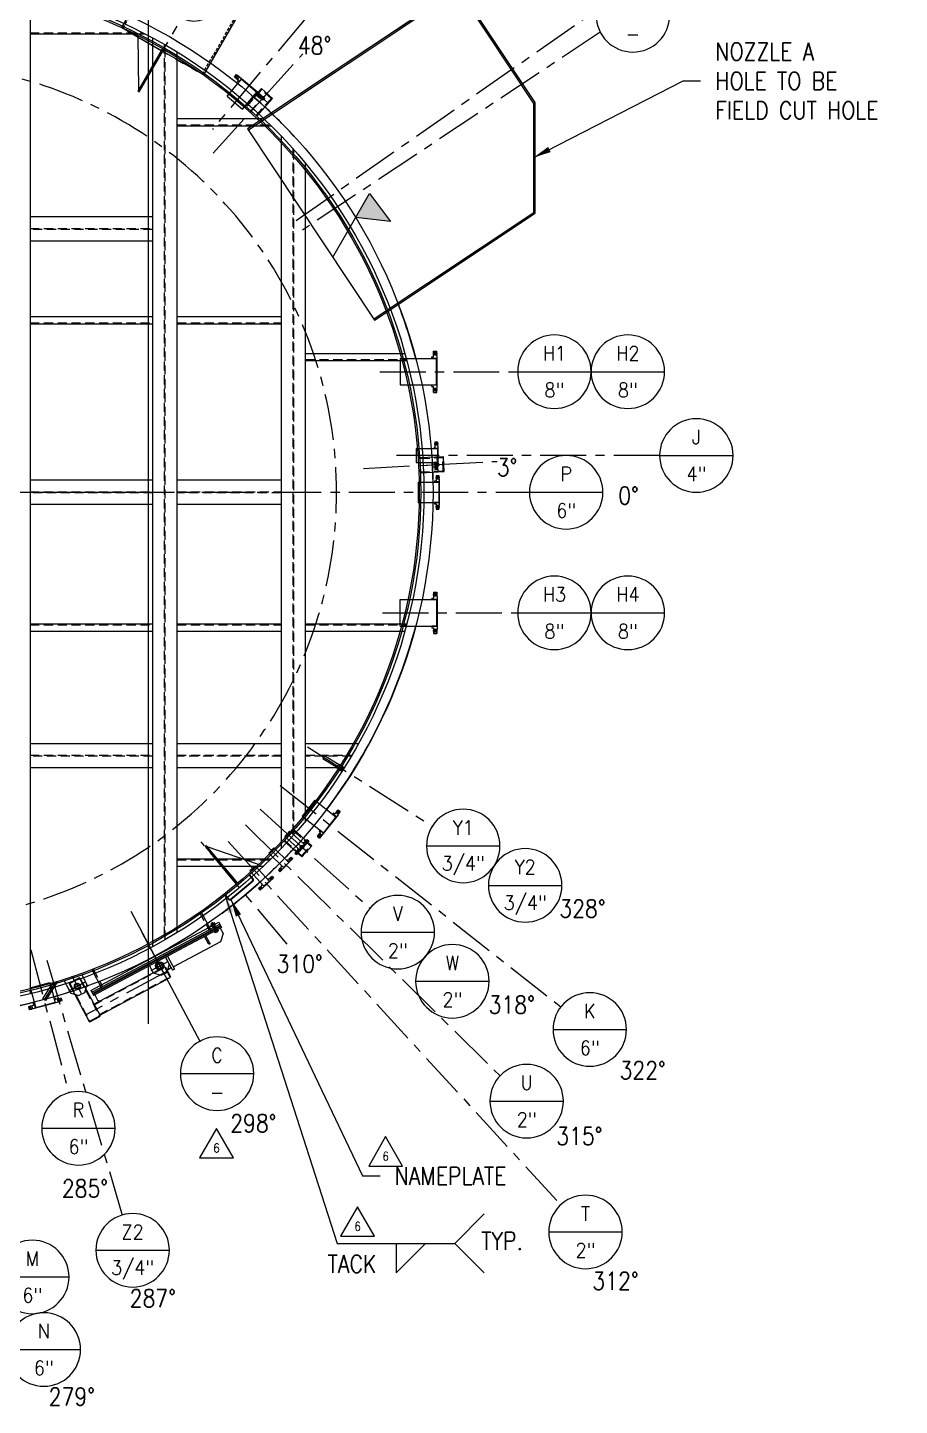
# Model space of a CAD drawing. Extents: x -1889 to 6398, y -470 to 1122.
# Drawn here: x 5606.9 to 5891.8, y 208.7 to 658.6 of the extents above; entities that cross this region are included whole.
import ezdxf
from ezdxf.enums import TextEntityAlignment as Align

# ---------------------------------------------------------------- set-up
doc = ezdxf.new("R2010")
doc.units = 0
doc.header["$LTSCALE"] = 12
doc.header["$MEASUREMENT"] = 0
doc.header["$PDMODE"] = 33
doc.header["$PDSIZE"] = -0.5
for name, pattern in [('CENTER', [2, 1.25, -0.25, 0.25, -0.25]), ('HIDDEN', [0.375, 0.25, -0.125]), ('PHANTOM2', [1.25, 0.625, -0.125, 0.125, -0.125, 0.125, -0.125])]:
    doc.linetypes.add(name, pattern=pattern)
doc.layers.get('0').update_dxf_attribs({"linetype": 'CONTINUOUS'})
doc.layers.get('Defpoints').update_dxf_attribs({"linetype": 'CONTINUOUS'})
for name, color, linetype in [('08X13_75', 3, 'CONTINUOUS'), ('1 PIPE', 7, 'CONTINUOUS'), ('10T-150-RFSO', 14, 'CONTINUOUS'), ('11-2 PIPE', 7, 'CONTINUOUS'), ('2 PIPE', 7, 'CONTINUOUS'), ('2-150-RFSO', 14, 'CONTINUOUS'), ('3-4 PIPE', 7, 'CONTINUOUS'), ('3-4-10NC-HHBOLT', 32, 'CONTINUOUS'), ('3-4-10NC-HHNUT', 32, 'CONTINUOUS'), ('3-4-THRDCPLG', 14, 'CONTINUOUS'), ('4 PIPE', 7, 'CONTINUOUS'), ('4-150-RFSO', 14, 'CONTINUOUS'), ('6 PIPE', 7, 'CONTINUOUS'), ('6-150-RFSO', 14, 'CONTINUOUS'), ('8 PIPE', 7, 'CONTINUOUS'), ('8-150-RFSO', 14, 'CONTINUOUS'), ('8X35', 3, 'CONTINUOUS'), ('ARM', 3, 'CONTINUOUS'), ('CENTER', 6, 'CENTER'), ('COVER', 3, 'CONTINUOUS'), ('DIM', 1, 'CONTINUOUS'), ('EQUIP', 7, 'CONTINUOUS'), ('FLG', 2, 'CONTINUOUS'), ('GASKET', 1, 'CONTINUOUS'), ('HANDLE', 2, 'CONTINUOUS'), ('HATCH', 11, 'CONTINUOUS'), ('HIDDEN', 11, 'HIDDEN'), ('NAMEPLATE', 1, 'CONTINUOUS'), ('NECK', 242, 'CONTINUOUS'), ('PIVOT', 30, 'CONTINUOUS'), ('SHELL', 40, 'CONTINUOUS'), ('STIFFENER', 2, 'CONTINUOUS'), ('TEXT', 4, 'CONTINUOUS'), ('WASHER', 7, 'CONTINUOUS')]:
    doc.layers.add(name, color=color, linetype=linetype)
doc.styles.add('ROMANS', font='ROMANS.shx', dxfattribs={"width": 0.85, "height": 5.76})
doc.styles.get("Standard").update_dxf_attribs({"font": 'sanss___.ttf'})
doc.dimstyles.get("Standard").update_dxf_attribs({"dimtxt": 0.18, "dimasz": 0.18, "dimexe": 0.18, "dimexo": 0.0625, "dimgap": 0.09, "dimtad": 0, "dimtih": 1, "dimtoh": 1, "dimdec": 4, "dimzin": 0, "dimdsep": 46, "dimtxsty": 'Standard', "dimcen": 0.09, "dimadec": 0, "dimazin": 0, "dimtfac": 1, "dimtdec": 4, "dimtofl": 0, "dimtmove": 0, "dimatfit": 3, "dimfxl": 1, "dimtolj": 1, "dimtzin": 0, "dimarcsym": 0})

# ---------------------------------------------------------------- blocks, each defined once
blk = doc.blocks.new('Nozzle Callout')
blk.add_line((0.25, 0), (-0.25, 0))
blk.add_circle((0, 0), 0.25)
at = {"style": 'ROMANS', "width": 0.9}
for tag, p in [('NZ-ID', (0, 0.125)), ('NZ-SZ', (0, -0.125))]:
    blk.add_attdef(tag, text='', height=0.0975, dxfattribs=at).set_placement(p, align=Align.MIDDLE)
blk = doc.blocks.new('A$C0E4B500F')
at = {"layer": 'HATCH'}
blk.add_hatch(color=3, dxfattribs=at).paths.add_polyline_path([(10.5, 19.5), (0, 24), (0, 15)])
at = {"layer": 'DIM'}
for p, q in [((0, 0), (0, 24)), ((0, 24), (10.5, 19.5)), ((10.5, 19.5), (0, 15))]:
    blk.add_line(p, q, dxfattribs=at)
blk = doc.blocks.new('*D60')
at = {"layer": 'Defpoints', "color": 0, "transparency": 16777216}
for p in [(5597.2, 643.72), (5567.91, 506.84)]:
    blk.add_point(p, dxfattribs=at)
at = {"layer": 'DIM', "color": 0, "lineweight": -2, "transparency": 16777216}
for p, q in [((5625.46, 775.86), (5598.4, 649.35)), ((5631.22, 775.86), (5625.46, 775.86))]:
    blk.add_line(p, q, dxfattribs=at)
at = {"layer": 'DIM', "color": 0, "transparency": 16777216}
blk.add_solid([(5597.46, 649.55), (5599.34, 649.15), (5597.2, 643.72)], dxfattribs=at)
at = {"layer": 'DIM', "color": 0, "transparency": 16777216, "char_height": 5.76, "attachment_point": 5, "style": 'ROMANS'}
for s, insert in [('\\A1;R11\'-8"', (5650.59, 784.08)), ('\\A1;[R140]', (5650.59, 766.67))]:
    blk.add_mtext(s, dxfattribs=dict(at, insert=insert))
blk = doc.blocks.new('A$C36903709')
at = {"layer": 'CENTER'}
for p, q in [((0, 0), (7.75, 0)), ((5.625, 2.4375), (5.625, -2.4375))]:
    blk.add_line(p, q, dxfattribs=at)
at = {"layer": 'EQUIP'}
blk.add_lwpolyline([(0, -2.4375), (7.75, -2.4375), (7.75, 2.4375), (0, 2.4375)], close=True, dxfattribs=at)
blk.add_circle((5.625, 0), 0.5, dxfattribs=at)
at = {"layer": 'HIDDEN'}
for p, q in [((7.75, 2.125), (0, 2.125)), ((7.4375, -2.125), (7.4375, 2.125)), ((0, -2.125), (7.75, -2.125))]:
    blk.add_line(p, q, dxfattribs=at)
blk.add_circle((5.625, 0), 0.5625, dxfattribs=at)
blk = doc.blocks.new('A$C22B34FA9')
at = {"layer": '3-4-10NC-HHBOLT'}
for p, q in [((-0.65, -0.43), (-0.65, 0)), ((-0.65, 0), (0.65, 0)), ((-0.32, 2.72), (-0.38, 2.66)), ((-0.38, 2.66), (-0.38, 0)), ((-0.38, 2.66), (0.38, 2.66)), ((-0.38, 0.25), (0.38, 0.25)), ((-0.32, 2.72), (0.32, 2.72)), ((-0.32, -0.43), (-0.32, 0)), ((0.32, 2.72), (0.38, 2.66)), ((0.32, -0.43), (0.32, 0)), ((0.38, 2.66), (0.38, 0)), ((0.65, -0.43), (0.65, 0)), ((-0.56, -0.48), (-0.65, -0.43)), ((-0.56, -0.48), (0.56, -0.48)), ((0.56, -0.48), (0.65, -0.43))]:
    blk.add_line(p, q, dxfattribs=at)
at = {"layer": '3-4-10NC-HHBOLT', "linetype": 'HIDDEN'}
for p, q in [((-0.32, 2.66), (-0.32, 0.25)), ((0.32, 2.66), (0.32, 0.25))]:
    blk.add_line(p, q, dxfattribs=at)
at = {"layer": '3-4-10NC-HHBOLT'}
for centre, radius, start, end in [((-0.49, -0.2), 0.288, 235.6158, 304.3842), ((0, 0.59), 1.07, 252.412, 287.588), ((0.49, -0.2), 0.288, 235.6158, 304.3842)]:
    blk.add_arc(centre, radius, start, end, dxfattribs=at)
at = {"layer": '3-4-10NC-HHNUT'}
for p, q in [((-0.65, 2.36), (-0.56, 2.41)), ((-0.65, 1.8), (-0.65, 2.36)), ((-0.65, 1.8), (-0.56, 1.75)), ((-0.56, 2.41), (0.56, 2.41)), ((-0.56, 1.75), (0.56, 1.75)), ((-0.32, 1.8), (-0.32, 2.36)), ((0.32, 1.8), (0.32, 2.36)), ((0.65, 2.36), (0.56, 2.41)), ((0.65, 1.8), (0.56, 1.75)), ((0.65, 1.8), (0.65, 2.36))]:
    blk.add_line(p, q, dxfattribs=at)
for centre, radius, start, end in [((-0.49, 2.13), 0.288, 55.6158, 124.3842), ((-0.49, 2.04), 0.288, 235.6158, 304.3842), ((0, 1.34), 1.07, 72.412, 107.588), ((0, 2.82), 1.07, 252.412, 287.588), ((0.49, 2.13), 0.288, 55.6158, 124.3842), ((0.49, 2.04), 0.288, 235.6158, 304.3842)]:
    blk.add_arc(centre, radius, start, end, dxfattribs=at)
at = {"layer": 'CENTER'}
blk.add_line((0, -0.97), (0, 2.92), dxfattribs=at)
blk = doc.blocks.new('A$C77D82B4F')
at = {"layer": '11-2 PIPE'}
for centre, radius in [((-26.87, -0.89), 0.95), ((-26.87, -0.89), 0.805), ((0, -7.65), 0.95), ((0, -7.65), 0.805)]:
    blk.add_circle(centre, radius, dxfattribs=at)
at = {"layer": 'ARM'}
for p, q in [((-28.87, 1.11), (-24.87, 1.11)), ((-28.87, 1.11), (-28.87, -12.83)), ((-28.87, 1.11), (-24.87, 1.11)), ((-28.75, 1.3), (-25, 1.3)), ((-28.75, 1.11), (-28.75, 1.3)), ((-28.75, 1.3), (-25, 1.3)), ((-28.75, 1.11), (-28.75, 1.3)), ((-25, 1.11), (-25, 1.3)), ((-25, 1.11), (-25, 1.3)), ((-24.87, 1.11), (-24.87, -12.83)), ((-24.87, -8.6), (1.19, -8.6)), ((1.19, -8.6), (1.19, -12.6)), ((1.19, -8.72), (1.38, -8.72)), ((1.38, -8.72), (1.38, -12.47)), ((-28.87, -12.83), (-24.87, -12.83)), ((-28.75, -12.83), (-28.75, -13.02)), ((-28.75, -12.83), (-28.75, -13.02)), ((-28.75, -13.02), (-25, -13.02)), ((-28.75, -13.02), (-25, -13.02)), ((-25, -12.83), (-25, -13.02)), ((-25, -12.83), (-25, -13.02)), ((-24.87, -12.6), (1.19, -12.6)), ((1.19, -12.47), (1.38, -12.47))]:
    blk.add_line(p, q, dxfattribs=at)
at = {"layer": 'ARM', "linetype": 'HIDDEN'}
for p, q in [((-28.68, 1.11), (-28.68, -12.83)), ((-25.06, 1.11), (-25.06, -12.83)), ((-24.87, -8.79), (1.19, -8.79)), ((-24.87, -12.41), (1.19, -12.41))]:
    blk.add_line(p, q, dxfattribs=at)
at = {"layer": 'CENTER'}
for p, q in [((0, -10.38), (0, 4.83)), ((-26.87, -3.63), (-26.87, 2.85)), ((-26.87, 0.42), (-26.87, -0.89)), ((-30.11, -0.89), (-23.63, -0.89)), ((-30.11, -0.89), (-23.63, -0.89)), ((-28.18, -0.89), (-26.87, -0.89)), ((-26.87, -2.19), (-26.87, -0.89)), ((-25.57, -0.89), (-26.87, -0.89)), ((-3.24, -7.65), (3.24, -7.65)), ((-1.3, -7.65), (0, -7.65)), ((1.3, -7.65), (0, -7.65)), ((1.19, -10.4), (-28.81, -10.4))]:
    blk.add_line(p, q, dxfattribs=at)
at = {"layer": 'COVER'}
for p, q in [((-23.69, -5.53), (-23.69, -6.02)), ((-23.69, -5.53), (23.69, -5.53)), ((23.69, -6.02), (-23.69, -6.02)), ((23.69, -5.53), (23.69, -6.02))]:
    blk.add_line(p, q, dxfattribs=at)
at = {"layer": 'EQUIP'}
for p, q in [((-23.69, -4.83), (-23.69, -5.28)), ((-23.69, -5.28), (23.69, -5.28)), ((-20.19, -4.77), (-20.19, -5.28)), ((20.19, -4.77), (20.19, -5.28)), ((23.69, -4.83), (23.69, -5.28))]:
    blk.add_line(p, q, dxfattribs=at)
at = {"layer": 'FLG'}
for p, q in [((-23.69, -4.13), (23.69, -4.13)), ((-23.69, -4.13), (-23.69, -4.83)), ((-20.19, -4.13), (-20.19, -4.88)), ((20.19, -4.13), (20.19, -4.88)), ((23.69, -4.13), (23.69, -4.83)), ((-23.69, -4.83), (23.69, -4.83))]:
    blk.add_line(p, q, dxfattribs=at)
at = {"layer": 'GASKET'}
for p, q in [((-23.69, -5.28), (-23.69, -5.53)), ((-20.19, -5.28), (-20.19, -5.53)), ((20.19, -5.28), (20.19, -5.53)), ((23.69, -5.28), (23.69, -5.53))]:
    blk.add_line(p, q, dxfattribs=at)
at = {"layer": 'HANDLE'}
for p, q in [((17.44, -8.77), (17.44, -6.02)), ((17.94, -8.77), (17.94, -6.02))]:
    blk.add_line(p, q, dxfattribs=at)
blk.add_circle((17.69, -8.77), 0.25, dxfattribs=at)
at = {"layer": 'NECK'}
for p, q in [((-20.19, 1.72), (-20.19, -5.12)), ((20.19, 1.72), (20.19, -4.88))]:
    blk.add_line(p, q, dxfattribs=at)
at = {"layer": 'NECK', "linetype": 'HIDDEN'}
for p, q in [((-19.69, 1.66), (-19.69, -4.88)), ((19.69, 1.66), (19.69, -4.88))]:
    blk.add_line(p, q, dxfattribs=at)
at = {"layer": 'PIVOT'}
for p, q in [((-29.87, 2.68), (-29.87, -1.82)), ((-23.87, 1.71), (-23.87, -1.82)), ((-29.87, -1.82), (-27.87, -3.82)), ((-25.87, -3.82), (-27.87, -3.82)), ((-23.87, -1.82), (-25.87, -3.82)), ((-3, -6.02), (-3, -8.59)), ((-3, -6.02), (-3, -8.59)), ((-3, -8.59), (-1, -10.59)), ((3, -8.59), (1, -10.59)), ((3, -6.02), (3, -8.59)), ((3, -6.02), (3, -8.59)), ((1, -10.59), (-1, -10.59)), ((-1, -10.59), (1, -10.59))]:
    blk.add_line(p, q, dxfattribs=at)
for centre in [(-26.87, -0.89), (0, -7.65)]:
    blk.add_circle(centre, 1, dxfattribs=at)
at = {"layer": 'STIFFENER'}
for p, q in [((-23.19, -6.02), (-23.19, -8.02)), ((-23.19, -8.02), (-22.61, -8.6)), ((3, -6.09), (3, -10.84)), ((3.75, -6.02), (3.75, -10.84)), ((23.19, -8.02), (21.19, -10.02)), ((23.19, -6.02), (23.19, -8.02)), ((3, -10.02), (1.56, -10.02)), ((3.75, -10.84), (3, -10.84)), ((21.19, -10.02), (3.75, -10.02))]:
    blk.add_line(p, q, dxfattribs=at)
at = {"layer": 'WASHER'}
blk.add_circle((0, -7.65), 1.37, dxfattribs=at)
at = {"layer": 'CENTER'}
blk.add_blockref('A$C22B34FA9', (21.69, -6.02), dxfattribs=at)
blk = doc.blocks.new('A$C1D48307A')
at = {"layer": '1 PIPE'}
for p, q in [((65, 68.8), (61, 68.8)), ((61, 68.8), (61, 45)), ((65, 45), (65, 68.8)), ((61, 45), (65, 45))]:
    blk.add_line(p, q, dxfattribs=at)
at = {"layer": '10T-150-RFSO'}
for centre, radius in [((61.5, 0), 24), ((61.5, 0), 19.1), ((46.4, 15.1), 1.5), ((61.5, 0), 16.3), ((56, 20.6), 1.5), ((67, 20.6), 1.5), ((76.6, 15.1), 1.5), ((40.9, 5.5), 1.5), ((82.1, 5.5), 1.5), ((40.9, -5.5), 1.5), ((82.1, -5.5), 1.5), ((46.4, -15.1), 1.5), ((56, -20.6), 1.5), ((67, -20.6), 1.5), ((76.6, -15.1), 1.5)]:
    blk.add_circle(centre, radius, dxfattribs=at)
at = {"layer": 'CENTER'}
for p, q in [((63, 70.2), (63, 44.4)), ((61.5, 0), (61.5, 29.4)), ((61.5, 0), (61.5, -29.4))]:
    blk.add_line(p, q, dxfattribs=at)
at = {"layer": 'EQUIP'}
for p, q in [((94.5, 46.5), (0, 46.5)), ((0, 46.5), (0, -46.5)), ((94.5, -46.5), (94.5, 46.5)), ((0, -46.5), (94.5, -46.5))]:
    blk.add_line(p, q, dxfattribs=at)
at = {"layer": 'EQUIP', "linetype": 'HIDDEN'}
for p, q in [((93, 45), (0, 45)), ((93, -45), (93, 45)), ((0, -45), (93, -45))]:
    blk.add_line(p, q, dxfattribs=at)
at = {"layer": 'SHELL'}
blk.add_circle((61.5, 0), 16.4, dxfattribs=at)

msp = doc.modelspace()

# ---------------------------------------------------------------- linework, layer by layer
at = {"linetype": 'PHANTOM2', "const_width": 0.5}
for points in [[(5646.41475, 697.52118), (5646.41475, 333.26875)], [(5492.36291, 506.83756), (5639.91475, 506.83756)]]:
    msp.add_lwpolyline(points, dxfattribs=at)
at = {"layer": '08X13_75', "linetype": 'HIDDEN'}
for p, q in [((5607.78463, 656.82806), (5644.69431, 656.82806)), ((5655.78463, 626.82806), (5686.21323, 626.82806)), ((5607.78463, 562.14056), (5647.76463, 562.14056)), ((5655.78463, 562.14056), (5689.76463, 562.14056)), ((5697.78463, 550.14056), (5730.75547, 550.14056)), ((5607.78463, 463.53456), (5647.76463, 463.53456)), ((5655.78463, 463.53456), (5689.76463, 463.53456)), ((5697.78463, 463.53456), (5730.75547, 463.53456)), ((5655.78463, 386.84706), (5686.21323, 386.84706))]:
    msp.add_line(p, q, dxfattribs=at)
at = {"layer": '08X13_75'}
for p, q in [((5607.78463, 656.52506), (5645.28337, 656.52506)), ((5655.78463, 628.86806), (5684.10773, 628.86806)), ((5655.78463, 626.52506), (5686.51978, 626.52506)), ((5607.78463, 564.18056), (5647.76463, 564.18056)), ((5655.78463, 564.18056), (5689.76463, 564.18056)), ((5607.78463, 561.83756), (5647.76463, 561.83756)), ((5655.78463, 561.83756), (5689.76463, 561.83756)), ((5697.78463, 552.18056), (5730.19926, 552.18056)), ((5697.78463, 549.83756), (5730.83574, 549.83756)), ((5607.78463, 463.83756), (5647.76463, 463.83756)), ((5655.78463, 463.83756), (5689.76463, 463.83756)), ((5697.78463, 463.83756), (5730.83574, 463.83756)), ((5607.78463, 461.49456), (5647.76463, 461.49456)), ((5655.78463, 461.49456), (5689.76463, 461.49456)), ((5697.78463, 461.49456), (5730.19926, 461.49456)), ((5655.78463, 387.15006), (5686.51978, 387.15006)), ((5655.78463, 384.80706), (5684.10773, 384.80706))]:
    msp.add_line(p, q, dxfattribs=at)
at = {"layer": '2 PIPE'}
for p, q in [((5692.53271, 396.22898), (5690.94353, 394.46401)), ((5692.53271, 396.22898), (5697.56955, 391.69379)), ((5690.94353, 394.46401), (5695.98036, 389.92883)), ((5697.56955, 391.69379), (5695.98036, 389.92883)), ((5687.43419, 390.73847), (5685.76726, 389.04673)), ((5685.76726, 389.04673), (5690.59512, 384.28969)), ((5687.43419, 390.73847), (5692.26205, 385.98143)), ((5681.35763, 384.7941), (5679.6066, 383.18957)), ((5679.6066, 383.18957), (5684.18557, 378.19251)), ((5681.35763, 384.7941), (5685.9366, 379.79703)), ((5692.26205, 385.98143), (5690.59512, 384.28969)), ((5685.9366, 379.79703), (5684.18557, 378.19251))]:
    msp.add_line(p, q, dxfattribs=at)
at = {"layer": '2-150-RFSO'}
for p, q in [((5698.08065, 392.07462), (5695.65505, 389.38072)), ((5697.14931, 392.53474), (5696.9193, 392.27928)), ((5697.68419, 391.63431), (5696.94104, 392.30344)), ((5697.14931, 392.53474), (5697.3351, 392.36746)), ((5698.31788, 393.45895), (5697.3351, 392.36746)), ((5698.15966, 392.25578), (5697.64875, 392.71581)), ((5698.82879, 392.99892), (5698.0342, 392.11644)), ((5698.0342, 392.11644), (5698.08065, 392.07462)), ((5698.66151, 392.81314), (5698.1506, 393.27316)), ((5698.31788, 393.45895), (5698.82879, 392.99892)), ((5693.08898, 387.71116), (5692.05812, 386.66496)), ((5692.87683, 386.51632), (5692.38712, 386.99885)), ((5693.57869, 387.22863), (5692.74523, 386.38276)), ((5693.40323, 387.05056), (5692.91351, 387.53309)), ((5693.08898, 387.71116), (5693.57869, 387.22863)), ((5695.28588, 390.09158), (5694.3031, 389.00008)), ((5694.3031, 389.00008), (5694.81401, 388.54005)), ((5694.98129, 388.72584), (5694.47038, 389.18587)), ((5695.6086, 389.42254), (5694.81401, 388.54005)), ((5695.48314, 389.2832), (5694.97223, 389.74323)), ((5695.33011, 390.51431), (5695.1001, 390.25886)), ((5695.1001, 390.25886), (5695.28588, 390.09158)), ((5696.05151, 389.82103), (5695.30836, 390.49016)), ((5695.6086, 389.42254), (5695.65505, 389.38072)), ((5689.90866, 384.4835), (5688.8778, 383.43729)), ((5688.8778, 383.43729), (5689.36751, 382.95476)), ((5689.54298, 383.13284), (5689.05327, 383.61537)), ((5690.20098, 383.80063), (5689.36751, 382.95476)), ((5690.06938, 383.66707), (5689.57966, 384.1496)), ((5689.97185, 384.90382), (5689.73058, 384.65897)), ((5689.73058, 384.65897), (5689.90866, 384.4835)), ((5690.66135, 384.17881), (5689.94904, 384.88067)), ((5690.20098, 383.80063), (5690.2455, 383.75677)), ((5692.78975, 386.3389), (5690.2455, 383.75677)), ((5691.88004, 386.84042), (5691.63877, 386.59556)), ((5692.3739, 385.91685), (5691.66158, 386.61871)), ((5691.88004, 386.84042), (5692.05812, 386.66496)), ((5692.74523, 386.38276), (5692.78975, 386.3389)), ((5683.50989, 378.42107), (5682.42701, 377.4288)), ((5683.62875, 377.59751), (5683.16429, 378.10439)), ((5683.59443, 378.83762), (5683.34099, 378.60539)), ((5683.34099, 378.60539), (5683.50989, 378.42107)), ((5684.24606, 378.07839), (5683.57047, 378.81567)), ((5686.48185, 380.12712), (5683.80922, 377.6781)), ((5685.5989, 380.67438), (5685.34546, 380.44215)), ((5686.04501, 379.72683), (5685.36942, 380.46411)), ((5685.5989, 380.67438), (5685.7678, 380.49006)), ((5686.85067, 381.48234), (5685.7678, 380.49006)), ((5686.57786, 380.29987), (5686.1134, 380.80675)), ((5687.31514, 380.97546), (5686.43962, 380.1732)), ((5686.43962, 380.1732), (5686.48185, 380.12712)), ((5687.13082, 380.80656), (5686.66635, 381.31344)), ((5686.85067, 381.48234), (5687.31514, 380.97546)), ((5682.42701, 377.4288), (5682.89148, 376.92192)), ((5683.0758, 377.09082), (5682.61133, 377.59769)), ((5683.76699, 377.72418), (5682.89148, 376.92192)), ((5683.76699, 377.72418), (5683.80922, 377.6781))]:
    msp.add_line(p, q, dxfattribs=at)
at = {"layer": '3-4 PIPE'}
for p, q in [((5703.43867, 419.92226), (5708.49981, 416.69965)), ((5709.06376, 417.58535), (5704.00262, 420.80796))]:
    msp.add_line(p, q, dxfattribs=at)
msp.add_lwpolyline([(5616.68255, 347.12246), (5612.7767, 340.87179), (5611.88625, 341.42821), (5615.15006, 346.6514)], dxfattribs=at)
msp.add_arc((5567.91475, 506.83756), 161, 327.3268064, 327.7004752, dxfattribs=at)
at = {"layer": '3-4-THRDCPLG'}
for p, q in [((5707.95197, 416.85584), (5708.69048, 418.01568)), ((5707.95197, 416.85584), (5709.63901, 415.78164)), ((5708.50894, 416.71399), (5708.03925, 416.99291)), ((5708.50894, 416.71399), (5709.05463, 417.57101)), ((5708.53422, 416.75369), (5709.30013, 416.26601)), ((5709.05463, 417.57101), (5708.6032, 417.87861)), ((5708.69048, 418.01568), (5710.37752, 416.94148)), ((5709.02935, 417.53131), (5709.79527, 417.04363)), ((5709.27485, 416.22631), (5709.82055, 417.08332)), ((5709.27485, 416.22631), (5709.72629, 415.91871)), ((5709.63901, 415.78164), (5710.37752, 416.94148)), ((5709.82055, 417.08332), (5710.29024, 416.80441))]:
    msp.add_line(p, q, dxfattribs=at)
at = {"layer": '4 PIPE'}
for p, q in [((5733.93067, 521.08756), (5733.93067, 516.58756)), ((5733.93067, 521.08756), (5740.85935, 521.08756)), ((5740.85935, 521.08756), (5740.85935, 516.58756)), ((5733.93067, 516.58756), (5740.85935, 516.58756))]:
    msp.add_line(p, q, dxfattribs=at)
at = {"layer": '4-150-RFSO'}
for p, q in [((5740.04685, 523.33756), (5740.92185, 523.33756)), ((5740.04685, 523.33756), (5740.04685, 521.49381)), ((5740.92185, 522.96256), (5740.04685, 522.96256)), ((5740.92185, 522.21256), (5740.04685, 522.21256)), ((5740.92185, 523.33756), (5740.92185, 521.93131)), ((5740.92185, 521.93131), (5740.98435, 521.93131)), ((5740.98435, 521.93131), (5740.98435, 515.74381)), ((5739.73435, 521.49381), (5739.73435, 521.08756)), ((5739.73435, 521.49381), (5740.04685, 521.49381)), ((5740.98435, 521.12256), (5739.73435, 521.12256)), ((5738.92185, 515.74381), (5738.98435, 515.74381)), ((5739.73435, 516.58756), (5739.73435, 516.18131)), ((5740.98435, 516.55256), (5739.73435, 516.55256)), ((5739.73435, 516.18131), (5740.04685, 516.18131)), ((5740.04685, 516.18131), (5740.04685, 514.33756)), ((5740.92185, 515.46256), (5740.04685, 515.46256)), ((5740.92185, 514.71256), (5740.04685, 514.71256)), ((5740.04685, 514.33756), (5740.92185, 514.33756)), ((5740.92185, 515.74381), (5740.92185, 514.33756))]:
    msp.add_line(p, q, dxfattribs=at)
at = {"layer": '6 PIPE'}
for p, q in [((5672.1392, 636.20076), (5676.82053, 641.77975)), ((5676.82053, 641.77975), (5681.89558, 637.52128)), ((5672.1392, 636.20076), (5677.21425, 631.94229)), ((5677.21425, 631.94229), (5681.89558, 637.52128)), ((5734.5069, 510.15006), (5734.5069, 503.52506)), ((5734.5069, 510.15006), (5741.28975, 510.15006)), ((5741.28975, 510.15006), (5741.28975, 503.52506)), ((5734.5069, 503.52506), (5741.28975, 503.52506)), ((5700.81042, 406.32558), (5696.70982, 401.12215)), ((5700.81042, 406.32558), (5707.70868, 400.88936)), ((5696.70982, 401.12215), (5703.60808, 395.68593)), ((5707.70868, 400.88936), (5703.60808, 395.68593)), ((5607.83297, 345.06472), (5614.23223, 346.7794)), ((5614.2316, 346.77923), (5615.98713, 340.22751)), ((5607.83235, 345.06455), (5609.58787, 338.51283)), ((5615.98713, 340.22751), (5609.58787, 338.51283))]:
    msp.add_line(p, q, dxfattribs=at)
at = {"layer": '6-150-RFSO'}
for p, q in [((5674.58237, 642.51556), (5675.18498, 643.23372)), ((5674.58237, 642.51556), (5675.89901, 641.41077)), ((5675.42437, 643.03285), (5674.82176, 642.31469)), ((5675.18498, 643.23372), (5676.14254, 642.43024)), ((5676.09466, 642.47041), (5675.49205, 641.75225)), ((5675.53744, 640.97987), (5675.89901, 641.41077)), ((5675.53744, 640.97987), (5675.89652, 640.67856)), ((5676.86449, 641.90604), (5675.86014, 640.70909)), ((5676.14254, 642.43024), (5676.18271, 642.47812)), ((5676.18271, 642.47812), (5682.69409, 637.01442)), ((5680.97157, 636.42009), (5681.33065, 636.11878)), ((5682.01231, 637.5865), (5681.00796, 636.38956)), ((5681.33065, 636.11878), (5681.69222, 636.54968)), ((5681.69222, 636.54968), (5683.00886, 635.44489)), ((5682.70179, 636.92637), (5682.09918, 636.2082)), ((5682.65392, 636.96654), (5682.69409, 637.01442)), ((5682.65392, 636.96654), (5683.61147, 636.16306)), ((5683.37208, 636.36393), (5682.76947, 635.64576)), ((5683.00886, 635.44489), (5683.61147, 636.16306)), ((5739.85225, 510.61881), (5739.85225, 510.15006)), ((5739.85225, 510.61881), (5740.41475, 510.61881)), ((5741.41475, 510.19756), (5739.85225, 510.19756)), ((5740.41475, 512.33756), (5741.35225, 512.33756)), ((5740.41475, 512.33756), (5740.41475, 510.61881)), ((5741.35225, 512.02506), (5740.41475, 512.02506)), ((5741.35225, 511.15006), (5740.41475, 511.15006)), ((5741.35225, 512.33756), (5741.35225, 511.08756)), ((5741.35225, 511.08756), (5741.41475, 511.08756)), ((5741.41475, 511.08756), (5741.41475, 502.58756)), ((5739.85225, 503.52506), (5739.85225, 503.05631)), ((5741.41475, 503.47756), (5739.85225, 503.47756)), ((5739.85225, 503.05631), (5740.41475, 503.05631)), ((5740.41475, 503.05631), (5740.41475, 501.33756)), ((5741.35225, 502.52506), (5740.41475, 502.52506)), ((5741.35225, 501.65006), (5740.41475, 501.65006)), ((5740.41475, 501.33756), (5741.35225, 501.33756)), ((5741.35225, 502.58756), (5741.41475, 502.58756)), ((5741.35225, 502.58756), (5741.35225, 501.33756)), ((5708.38713, 401.54832), (5703.12598, 394.87222)), ((5708.38713, 401.54832), (5703.12598, 394.87222)), ((5706.86977, 402.14728), (5706.57963, 401.77911)), ((5707.83626, 400.8493), (5706.60903, 401.81642)), ((5706.86977, 402.14728), (5707.31157, 401.79911)), ((5708.37541, 403.14906), (5707.31157, 401.79911)), ((5708.37673, 401.6361), (5707.64039, 402.21637)), ((5708.91832, 402.32334), (5708.18198, 402.90362)), ((5709.11174, 402.56879), (5708.33804, 401.58701)), ((5708.33804, 401.58701), (5708.38713, 401.54832)), ((5708.37541, 403.14906), (5709.11174, 402.56879)), ((5702.47903, 396.57568), (5702.18889, 396.20751)), ((5702.18889, 396.20751), (5702.63069, 395.85935)), ((5703.67685, 395.57125), (5702.44963, 396.53837)), ((5702.63069, 395.85935), (5701.56686, 394.5094)), ((5701.56686, 394.5094), (5702.30319, 393.92913)), ((5702.49662, 394.17457), (5701.76028, 394.75485)), ((5703.03821, 394.86182), (5702.30187, 395.44209)), ((5703.07689, 394.91091), (5702.30319, 393.92913)), ((5703.07689, 394.91091), (5703.12598, 394.87222)), ((5608.90863, 339.23669), (5607.24845, 338.79185)), ((5607.24845, 338.79185), (5607.49109, 337.88629)), ((5608.6985, 338.20982), (5607.49109, 337.88629)), ((5607.79294, 337.96717), (5607.5503, 338.87273)), ((5608.63812, 338.19364), (5608.39548, 339.0992)), ((5608.6985, 338.20982), (5608.71467, 338.14945)), ((5616.92504, 340.34941), (5608.71467, 338.14945)), ((5609.21582, 339.90135), (5608.76304, 339.78003)), ((5608.76304, 339.78003), (5608.90863, 339.23669)), ((5609.57435, 338.3798), (5609.16994, 339.88905)), ((5616.06537, 340.11906), (5615.66096, 341.62832)), ((5616.31012, 341.38421), (5615.84714, 341.31088)), ((5616.06786, 341.73735), (5616.21344, 341.19401)), ((5617.87363, 341.63886), (5616.21344, 341.19401)), ((5616.96924, 340.42595), (5616.72659, 341.33151)), ((5618.11627, 340.7333), (5616.90886, 340.40978)), ((5616.90886, 340.40978), (5616.92504, 340.34941)), ((5617.81442, 340.65242), (5617.57178, 341.55798)), ((5617.87363, 341.63886), (5618.11627, 340.7333))]:
    msp.add_line(p, q, dxfattribs=at)
at = {"layer": '8 PIPE'}
for p, q in [((5728.72413, 550.52506), (5728.72413, 541.90006)), ((5728.72413, 550.52506), (5740.59913, 550.52506)), ((5740.59913, 541.90006), (5740.59913, 550.52506)), ((5728.72413, 541.90006), (5740.59913, 541.90006)), ((5728.72413, 463.15006), (5728.72413, 471.77506)), ((5728.72413, 471.77506), (5740.59913, 471.77506)), ((5740.59913, 471.77506), (5740.59913, 463.15006)), ((5728.72413, 463.15006), (5740.59913, 463.15006))]:
    msp.add_line(p, q, dxfattribs=at)
at = {"layer": '8-150-RFSO'}
for p, q in [((5738.97413, 551.05631), (5739.59913, 551.05631)), ((5738.97413, 550.52506), (5738.97413, 551.05631)), ((5740.72413, 550.57256), (5738.97413, 550.57256)), ((5739.59913, 551.05631), (5739.59913, 552.96256)), ((5739.59913, 552.96256), (5740.66163, 552.96256)), ((5740.66163, 552.52506), (5739.59913, 552.52506)), ((5740.66163, 551.65006), (5739.59913, 551.65006)), ((5740.66163, 551.52506), (5740.66163, 552.96256)), ((5740.66163, 551.52506), (5740.72413, 551.52506)), ((5740.72413, 540.90006), (5740.72413, 551.52506)), ((5738.97413, 541.36881), (5738.97413, 541.90006)), ((5740.72413, 541.85256), (5738.97413, 541.85256)), ((5738.97413, 541.36881), (5739.59913, 541.36881)), ((5739.59913, 539.46256), (5739.59913, 541.36881)), ((5740.66163, 540.77506), (5739.59913, 540.77506)), ((5740.66163, 539.90006), (5739.59913, 539.90006)), ((5740.66163, 539.46256), (5740.66163, 540.90006)), ((5740.66163, 540.90006), (5740.72413, 540.90006)), ((5739.59913, 539.46256), (5740.66163, 539.46256)), ((5739.59913, 474.21256), (5740.66163, 474.21256)), ((5739.59913, 474.21256), (5739.59913, 472.30631)), ((5740.66163, 473.77506), (5739.59913, 473.77506)), ((5740.66163, 472.90006), (5739.59913, 472.90006)), ((5740.66163, 474.21256), (5740.66163, 472.77506)), ((5740.66163, 472.77506), (5740.72413, 472.77506)), ((5740.72413, 472.77506), (5740.72413, 462.15006)), ((5738.97413, 472.30631), (5738.97413, 471.77506)), ((5738.97413, 472.30631), (5739.59913, 472.30631)), ((5740.72413, 471.82256), (5738.97413, 471.82256)), ((5738.97413, 463.15006), (5738.97413, 462.61881)), ((5740.72413, 463.10256), (5738.97413, 463.10256)), ((5738.97413, 462.61881), (5739.59913, 462.61881)), ((5739.59913, 462.61881), (5739.59913, 460.71256)), ((5740.66163, 462.02506), (5739.59913, 462.02506)), ((5740.66163, 461.15006), (5739.59913, 461.15006)), ((5739.59913, 460.71256), (5740.66163, 460.71256)), ((5740.66163, 462.15006), (5740.72413, 462.15006)), ((5740.66163, 462.15006), (5740.66163, 460.71256))]:
    msp.add_line(p, q, dxfattribs=at)
at = {"layer": '8X35'}
for p, q in [((5607.78463, 670.55269), (5607.78463, 343.12243)), ((5647.76463, 655.21629), (5647.76463, 358.45883)), ((5655.78463, 363.06296), (5655.78463, 650.61215)), ((5689.76463, 623.21993), (5689.76463, 390.45518)), ((5697.78463, 399.47805), (5697.78463, 614.19707)), ((5607.78463, 596.84756), (5647.76463, 596.84756)), ((5647.76463, 588.82756), (5607.78463, 588.82756)), ((5607.78463, 510.84756), (5647.76463, 510.84756)), ((5655.78463, 510.84756), (5689.76463, 510.84756)), ((5647.76463, 502.82756), (5607.78463, 502.82756)), ((5689.76463, 502.82756), (5655.78463, 502.82756)), ((5607.78463, 424.84756), (5647.76463, 424.84756)), ((5655.78463, 424.84756), (5689.76463, 424.84756)), ((5697.78463, 424.84756), (5715.12171, 424.84756)), ((5647.76463, 416.82756), (5607.78463, 416.82756)), ((5689.76463, 416.82756), (5655.78463, 416.82756)), ((5710.3593, 416.82756), (5697.78463, 416.82756))]:
    msp.add_line(p, q, dxfattribs=at)
at = {"layer": '8X35', "linetype": 'HIDDEN'}
for p, q in [((5651.61963, 653.07621), (5651.61963, 360.59891)), ((5651.92963, 360.77678), (5651.92963, 652.89833)), ((5693.61963, 619.04511), (5693.61963, 394.63001)), ((5693.92963, 394.97827), (5693.92963, 618.69685)), ((5607.78463, 592.99256), (5647.76463, 592.99256)), ((5647.76463, 592.68256), (5607.78463, 592.68256)), ((5607.78463, 506.99256), (5647.76463, 506.99256)), ((5647.76463, 506.68256), (5607.78463, 506.68256)), ((5655.78463, 506.99256), (5689.76463, 506.99256)), ((5689.76463, 506.68256), (5655.78463, 506.68256)), ((5607.78463, 420.99256), (5647.76463, 420.99256)), ((5647.76463, 420.68256), (5607.78463, 420.68256)), ((5655.78463, 420.99256), (5689.76463, 420.99256)), ((5689.76463, 420.68256), (5655.78463, 420.68256)), ((5697.78463, 420.99256), (5712.90746, 420.99256)), ((5712.72347, 420.68256), (5697.78463, 420.68256))]:
    msp.add_line(p, q, dxfattribs=at)
at = {"layer": 'CENTER'}
for p, q in [((5645.26547, 640.81293), (5669.41703, 682.64466)), ((5694.67656, 595.59713), (5818.77906, 682.49464)), ((5698.40356, 662.34807), (5667.35492, 625.34573)), ((5639.71053, 657.38885), (5662.3981, 644.29017)), ((5794.0448, 657.08076), (5696.76814, 592.44912)), ((5667.62799, 617.58033), (5696.84273, 650.02659)), ((5675.91893, 642.94161), (5674.99749, 641.84348)), ((5683.19635, 636.83513), (5682.27491, 635.737)), ((5740.90963, 552.08756), (5739.35112, 552.08756)), ((5722.05127, 546.21256), (5767.06408, 546.21256)), ((5740.90963, 540.33756), (5739.35112, 540.33756)), ((5741.16985, 522.58756), (5739.79884, 522.58756)), ((5813.44556, 518.83756), (5727.48671, 518.83756)), ((5716.72962, 514.63662), (5760.33054, 516.92164)), ((5740.88584, 515.08756), (5739.51483, 515.08756)), ((5741.60026, 511.58756), (5740.16675, 511.58756)), ((5567.91475, 506.83756), (5770.9193, 506.83756)), ((5741.60026, 502.08756), (5740.16675, 502.08756)), ((5740.90963, 473.33756), (5739.35112, 473.33756)), ((5722.89178, 467.46256), (5767.06408, 467.46256)), ((5740.90963, 461.58756), (5739.35112, 461.58756)), ((5698.40841, 423.7476), (5739.15302, 397.80406)), ((5689.42088, 411.08373), (5781.15079, 338.79527)), ((5682.88032, 403.32209), (5718.77653, 371.001)), ((5708.84231, 401.82621), (5707.7164, 402.7135)), ((5678.11044, 398.25835), (5761.30164, 316.28749)), ((5691.76697, 359.23623), (5663.70238, 392.68231)), ((5672.42953, 392.77969), (5781.11874, 274.16624)), ((5698.59489, 392.36851), (5697.71537, 393.16043)), ((5702.9622, 394.36469), (5701.83629, 395.25198)), ((5693.31668, 386.60937), (5692.47366, 387.44003)), ((5695.41652, 388.83857), (5694.537, 389.63049)), ((5689.98284, 383.22589), (5689.13981, 384.05655)), ((5683.51983, 377.16131), (5682.72026, 378.03389)), ((5687.02189, 380.37037), (5686.22233, 381.24294)), ((5607.95443, 357.40744), (5620.4562, 310.75022)), ((5613.20161, 354.04506), (5637.86168, 270.84488)), ((5615.91475, 346.88444), (5612.33147, 341.15)), ((5608.27972, 337.84085), (5607.9087, 339.22552)), ((5617.45602, 340.29963), (5617.085, 341.6843))]:
    msp.add_line(p, q, dxfattribs=at)
at = {"layer": 'CENTER', "linetype": 'ByBlock'}
msp.add_line((5640.66005, 370.02356), (5663.33698, 327.37444), dxfattribs=at)
at = {"layer": 'CENTER'}
msp.add_arc((5567.91475, 506.83756), 139.97879, 258.9700385, 101.0299615, dxfattribs=at)
at = {"layer": 'DIM'}
for p, q in [((5746.51532, 261.5878), (5756.11532, 271.1878)), ((5708.11532, 261.5878), (5746.51532, 261.5878)), ((5727.31532, 261.5878), (5727.31532, 251.9878)), ((5727.31532, 251.9878), (5736.91532, 261.5878)), ((5746.51532, 261.5878), (5756.11532, 251.9878))]:
    msp.add_line(p, q, dxfattribs=at)
at = {"layer": 'EQUIP'}
for p, q in [((5642.971, 656.02053), (5643.221, 638.27181)), ((5650.98136, 651.71315), (5642.971, 637.8388)), ((5643.40402, 637.5888), (5651.41475, 651.4638)), ((5642.971, 637.8388), (5643.40402, 637.5888)), ((5665.3449, 391.50269), (5664.96188, 391.18129)), ((5675.64282, 379.2301), (5665.3449, 391.50269)), ((5664.96188, 391.18129), (5675.26028, 378.90814)), ((5682.43015, 385.28418), (5665.6663, 391.11967))]:
    msp.add_line(p, q, dxfattribs=at)
at = {"layer": 'NAMEPLATE'}
for p, q in [((5673.26625, 373.97948), (5680.46033, 380.01602)), ((5673.38157, 373.84205), (5680.57564, 379.87859)), ((5679.41664, 381.84324), (5679.55407, 381.95856)), ((5680.50655, 380.54433), (5679.41664, 381.84324)), ((5680.64398, 380.65965), (5679.55407, 381.95856)), ((5671.5106, 375.20929), (5671.64803, 375.3246)), ((5671.5106, 375.20929), (5672.60051, 373.91038)), ((5671.64803, 375.3246), (5672.73794, 374.0257))]:
    msp.add_line(p, q, dxfattribs=at)
for centre, radius, start, end in [((5680.21928, 380.30329), 0.375, 310, 40), ((5680.21928, 380.30329), 0.5544, 310, 40), ((5673.0252, 374.26674), 0.5544, 220, 310), ((5673.0252, 374.26674), 0.375, 220, 310)]:
    msp.add_arc(centre, radius, start, end, dxfattribs=at)
at = {"layer": 'SHELL'}
for p, q in [((5747.94709, 671.47547), (5678.81502, 625.54339)), ((5747.80733, 670.78231), (5679.09172, 625.12693)), ((5747.94709, 671.47547), (5695.16381, 636.4057)), ((5772.3772, 633.80237), (5747.80733, 670.78231)), ((5772.79366, 634.07907), (5747.94709, 671.47547)), ((5772.29366, 598.20685), (5772.29366, 634.07907)), ((5772.79366, 597.93876), (5772.79366, 634.07907)), ((5678.81502, 625.54339), (5720.31991, 563.07465)), ((5720.04321, 563.4911), (5772.29366, 598.20685)), ((5720.31991, 563.07465), (5772.79366, 597.93876))]:
    msp.add_line(p, q, dxfattribs=at)
for radius in [171.5, 168.5, 167.5, 167]:
    msp.add_circle((5567.91475, 506.83756), radius, dxfattribs=at)
for start, end in [(42.6441712, 48.8932707), (14.7580378, 20.9702091), (1.4408985, 3.2590975), (322.8665824, 345.2419622), (315.820067, 317.6032695), (312.8967305, 315.0266059), (306.7600376, 312.1032695), (286.1067293, 290.0503727), (280.1067293, 283.8932707)]:
    msp.add_arc((5567.91475, 506.83756), 171.5, start, end, dxfattribs=at)
at = {"layer": 'TEXT'}
for p, q in [((5668.68341, 299.12577), (5663.14085, 289.52577)), ((5674.22597, 289.52577), (5668.68341, 299.12577)), ((5723.936, 296.43292), (5718.39344, 286.83292)), ((5729.47856, 286.83292), (5723.936, 296.43292)), ((5663.14085, 289.52577), (5674.22597, 289.52577)), ((5718.39344, 286.83292), (5729.47856, 286.83292)), ((5714.77215, 273.54362), (5709.22959, 263.94362)), ((5720.31472, 263.94362), (5714.77215, 273.54362)), ((5709.22959, 263.94362), (5720.31472, 263.94362))]:
    msp.add_line(p, q, dxfattribs=at)

# ---------------------------------------------------------------- block references
at = {"rotation": 329.9999999999994}
msp.add_blockref('A$C0E4B500F', (5706.67866, 583.606), dxfattribs=at)
at = {"layer": 'COVER', "xscale": 0.3333333333333712, "yscale": 0.3333333333333712, "zscale": 0.3333333333333712, "rotation": 60.00000000000009}
msp.add_blockref('A$C1D48307A', (5651.05432, 650.83951), dxfattribs=at)
at = {"layer": 'COVER', "rotation": 27.99999999999999}
msp.add_blockref('A$C77D82B4F', (5646.55124, 358.94384), dxfattribs=at)
at = {"layer": 'DIM'}
ref = msp.add_blockref('Nozzle Callout', (5804.71285, 662.57553), dxfattribs=dict(at, xscale=-48, yscale=48, zscale=48))
ref.add_attrib('NZ-ID', 'A', dxfattribs={"layer": '0', "height": 4.68, "style": 'ROMANS', "width": 0.9}).set_placement((5804.71285, 668.57553), align=Align.MIDDLE)
ref.add_attrib('NZ-SZ', '-', dxfattribs={"layer": '0', "height": 4.68, "style": 'ROMANS', "width": 0.9}).set_placement((5804.71285, 656.57553), align=Align.MIDDLE)
ref = msp.add_blockref('Nozzle Callout', (5779.06408, 546.21256), dxfattribs=dict(at, xscale=-48, yscale=48, zscale=48))
ref.add_attrib('NZ-ID', 'H1', dxfattribs={"layer": '0', "height": 4.68, "style": 'ROMANS', "width": 0.9}).set_placement((5779.06408, 552.21256), align=Align.MIDDLE)
ref.add_attrib('NZ-SZ', '8"', dxfattribs={"layer": '0', "height": 4.68, "style": 'ROMANS', "width": 0.9}).set_placement((5779.06408, 540.21256), align=Align.MIDDLE)
ref = msp.add_blockref('Nozzle Callout', (5803.06408, 546.21256), dxfattribs=dict(at, xscale=-48, yscale=48, zscale=48))
ref.add_attrib('NZ-ID', 'H2', dxfattribs={"layer": '0', "height": 4.68, "style": 'ROMANS', "width": 0.9}).set_placement((5803.06408, 552.21256), align=Align.MIDDLE)
ref.add_attrib('NZ-SZ', '8"', dxfattribs={"layer": '0', "height": 4.68, "style": 'ROMANS', "width": 0.9}).set_placement((5803.06408, 540.21256), align=Align.MIDDLE)
ref = msp.add_blockref('Nozzle Callout', (5825.44556, 518.83756), dxfattribs=dict(at, xscale=-48, yscale=48, zscale=48))
ref.add_attrib('NZ-ID', 'J', dxfattribs={"layer": '0', "height": 4.68, "style": 'ROMANS', "width": 0.9}).set_placement((5825.44556, 524.83756), align=Align.MIDDLE)
ref.add_attrib('NZ-SZ', '4"', dxfattribs={"layer": '0', "height": 4.68, "style": 'ROMANS', "width": 0.9}).set_placement((5825.44556, 512.83756), align=Align.MIDDLE)
ref = msp.add_blockref('Nozzle Callout', (5782.9193, 506.83756), dxfattribs=dict(at, xscale=-48, yscale=48, zscale=48))
ref.add_attrib('NZ-ID', 'P', dxfattribs={"layer": '0', "height": 4.68, "style": 'ROMANS', "width": 0.9}).set_placement((5782.9193, 512.83756), align=Align.MIDDLE)
ref.add_attrib('NZ-SZ', '6"', dxfattribs={"layer": '0', "height": 4.68, "style": 'ROMANS', "width": 0.9}).set_placement((5782.9193, 500.83756), align=Align.MIDDLE)
ref = msp.add_blockref('Nozzle Callout', (5779.06408, 467.46256), dxfattribs=dict(at, xscale=-48, yscale=48, zscale=48))
ref.add_attrib('NZ-ID', 'H3', dxfattribs={"layer": '0', "height": 4.68, "style": 'ROMANS', "width": 0.9}).set_placement((5779.06408, 473.46256), align=Align.MIDDLE)
ref.add_attrib('NZ-SZ', '8"', dxfattribs={"layer": '0', "height": 4.68, "style": 'ROMANS', "width": 0.9}).set_placement((5779.06408, 461.46256), align=Align.MIDDLE)
ref = msp.add_blockref('Nozzle Callout', (5803.06408, 467.46256), dxfattribs=dict(at, xscale=-48, yscale=48, zscale=48))
ref.add_attrib('NZ-ID', 'H4', dxfattribs={"layer": '0', "height": 4.68, "style": 'ROMANS', "width": 0.9}).set_placement((5803.06408, 473.46256), align=Align.MIDDLE)
ref.add_attrib('NZ-SZ', '8"', dxfattribs={"layer": '0', "height": 4.68, "style": 'ROMANS', "width": 0.9}).set_placement((5803.06408, 461.46256), align=Align.MIDDLE)
ref = msp.add_blockref('Nozzle Callout', (5749.27525, 391.35887), dxfattribs=dict(at, xscale=-48, yscale=48, zscale=48))
ref.add_attrib('NZ-ID', 'Y1', dxfattribs={"layer": '0', "height": 4.68, "style": 'ROMANS', "width": 0.9}).set_placement((5749.27525, 397.35887), align=Align.MIDDLE)
ref.add_attrib('NZ-SZ', '3/4"', dxfattribs={"layer": '0', "height": 4.68, "style": 'ROMANS', "width": 0.9}).set_placement((5749.27525, 385.35887), align=Align.MIDDLE)
ref = msp.add_blockref('Nozzle Callout', (5769.51971, 378.4685), dxfattribs=dict(at, xscale=-48, yscale=48, zscale=48))
ref.add_attrib('NZ-ID', 'Y2', dxfattribs={"layer": '0', "height": 4.68, "style": 'ROMANS', "width": 0.9}).set_placement((5769.51971, 384.4685), align=Align.MIDDLE)
ref.add_attrib('NZ-SZ', '3/4"', dxfattribs={"layer": '0', "height": 4.68, "style": 'ROMANS', "width": 0.9}).set_placement((5769.51971, 372.4685), align=Align.MIDDLE)
ref = msp.add_blockref('Nozzle Callout', (5727.90596, 363.21296), dxfattribs=dict(at, xscale=-48, yscale=48, zscale=48))
ref.add_attrib('NZ-ID', 'V', dxfattribs={"layer": '0', "height": 4.68, "style": 'ROMANS', "width": 0.9}).set_placement((5727.90596, 369.21296), align=Align.MIDDLE)
ref.add_attrib('NZ-SZ', '2"', dxfattribs={"layer": '0', "height": 4.68, "style": 'ROMANS', "width": 0.9}).set_placement((5727.90596, 357.21296), align=Align.MIDDLE)
ref = msp.add_blockref('Nozzle Callout', (5745.73505, 347.15957), dxfattribs=dict(at, xscale=-48, yscale=48, zscale=48))
ref.add_attrib('NZ-ID', 'W', dxfattribs={"layer": '0', "height": 4.68, "style": 'ROMANS', "width": 0.9}).set_placement((5745.73505, 353.15957), align=Align.MIDDLE)
ref.add_attrib('NZ-SZ', '2"', dxfattribs={"layer": '0', "height": 4.68, "style": 'ROMANS', "width": 0.9}).set_placement((5745.73505, 341.15957), align=Align.MIDDLE)
ref = msp.add_blockref('Nozzle Callout', (5790.62069, 331.425), dxfattribs=dict(at, xscale=-48, yscale=48, zscale=48))
ref.add_attrib('NZ-ID', 'K', dxfattribs={"layer": '0', "height": 4.68, "style": 'ROMANS', "width": 0.9}).set_placement((5790.62069, 337.425), align=Align.MIDDLE)
ref.add_attrib('NZ-SZ', '6"', dxfattribs={"layer": '0', "height": 4.68, "style": 'ROMANS', "width": 0.9}).set_placement((5790.62069, 325.425), align=Align.MIDDLE)
ref = msp.add_blockref('Nozzle Callout', (5668.85327, 316.99981), dxfattribs=dict(at, xscale=-48, yscale=48, zscale=48))
ref.add_attrib('NZ-ID', 'C', dxfattribs={"layer": '0', "height": 4.68, "style": 'ROMANS', "width": 0.9}).set_placement((5668.85327, 322.99981), align=Align.MIDDLE)
ref.add_attrib('NZ-SZ', '-', dxfattribs={"layer": '0', "height": 4.68, "style": 'ROMANS', "width": 0.9}).set_placement((5668.85327, 310.99981), align=Align.MIDDLE)
ref = msp.add_blockref('Nozzle Callout', (5770.0013, 308.02215), dxfattribs=dict(at, xscale=-48, yscale=48, zscale=48))
ref.add_attrib('NZ-ID', 'U', dxfattribs={"layer": '0', "height": 4.68, "style": 'ROMANS', "width": 0.9}).set_placement((5770.0013, 314.02215), align=Align.MIDDLE)
ref.add_attrib('NZ-SZ', '2"', dxfattribs={"layer": '0', "height": 4.68, "style": 'ROMANS', "width": 0.9}).set_placement((5770.0013, 302.02215), align=Align.MIDDLE)
ref = msp.add_blockref('Nozzle Callout', (5623.56202, 299.15911), dxfattribs=dict(at, xscale=-48, yscale=48, zscale=48))
ref.add_attrib('NZ-ID', 'R', dxfattribs={"layer": '0', "height": 4.68, "style": 'ROMANS', "width": 0.9}).set_placement((5623.56202, 305.15911), align=Align.MIDDLE)
ref.add_attrib('NZ-SZ', '6"', dxfattribs={"layer": '0', "height": 4.68, "style": 'ROMANS', "width": 0.9}).set_placement((5623.56202, 293.15911), align=Align.MIDDLE)
ref = msp.add_blockref('Nozzle Callout', (5789.22582, 265.31891), dxfattribs=dict(at, xscale=-48, yscale=48, zscale=48))
ref.add_attrib('NZ-ID', 'T', dxfattribs={"layer": '0', "height": 4.68, "style": 'ROMANS', "width": 0.9}).set_placement((5789.22582, 271.31891), align=Align.MIDDLE)
ref.add_attrib('NZ-SZ', '2"', dxfattribs={"layer": '0', "height": 4.68, "style": 'ROMANS', "width": 0.9}).set_placement((5789.22582, 259.31891), align=Align.MIDDLE)
ref = msp.add_blockref('Nozzle Callout', (5641.27178, 259.33961), dxfattribs=dict(at, xscale=-48, yscale=48, zscale=48))
ref.add_attrib('NZ-ID', 'Z2', dxfattribs={"layer": '0', "height": 4.68, "style": 'ROMANS', "width": 0.9}).set_placement((5641.27178, 265.33961), align=Align.MIDDLE)
ref.add_attrib('NZ-SZ', '3/4"', dxfattribs={"layer": '0', "height": 4.68, "style": 'ROMANS', "width": 0.9}).set_placement((5641.27178, 253.33961), align=Align.MIDDLE)
ref = msp.add_blockref('Nozzle Callout', (5608.49498, 250.6241), dxfattribs=dict(at, xscale=-48, yscale=48, zscale=48))
ref.add_attrib('NZ-ID', 'M', dxfattribs={"layer": '0', "height": 4.68, "style": 'ROMANS', "width": 0.9}).set_placement((5608.49498, 256.6241), align=Align.MIDDLE)
ref.add_attrib('NZ-SZ', '6"', dxfattribs={"layer": '0', "height": 4.68, "style": 'ROMANS', "width": 0.9}).set_placement((5608.49498, 244.6241), align=Align.MIDDLE)
ref = msp.add_blockref('Nozzle Callout', (5612.2494, 226.91958), dxfattribs=dict(at, xscale=-48, yscale=48, zscale=48))
ref.add_attrib('NZ-ID', 'N', dxfattribs={"layer": '0', "height": 4.68, "style": 'ROMANS', "width": 0.9}).set_placement((5612.2494, 232.91958), align=Align.MIDDLE)
ref.add_attrib('NZ-SZ', '6"', dxfattribs={"layer": '0', "height": 4.68, "style": 'ROMANS', "width": 0.9}).set_placement((5612.2494, 220.91958), align=Align.MIDDLE)
at = {"layer": 'EQUIP'}
for p, rotation in [((5679.99413, 631.31432), 48.00000000000117), ((5735.1852, 515.60383), 3.000000000005594), ((5692.39151, 394.75818), 318.0000000000036)]:
    msp.add_blockref('A$C36903709', p, dxfattribs=dict(at, rotation=rotation))

# ---------------------------------------------------------------- texts
at = {"layer": 'DIM', "style": 'ROMANS', "width": 0.85}
for s, p in [('48%%D', (5700.71059, 652.74825)), ('3%%D', (5763.62731, 514.99402)), ('0%%D', (5803.29294, 505.73705)), ('328%%D', (5788.22285, 370.89333)), ('310%%D', (5695.84144, 352.86092)), ('318%%D', (5765.12985, 339.4879)), ('322%%D', (5807.89631, 318.11042)), ('298%%D', (5680.6986, 300.79864)), ('315%%D', (5787.22225, 296.62696)), ('285%%D', (5625.6963, 279.53048)), ('TYP.', (5761.97744, 262.40358)), ('312%%D', (5799.02369, 249.32525)), ('287%%d', (5647.85887, 243.67176)), ('279%%D', (5621.39249, 211.54608))]:
    msp.add_text(s, height=5.76, dxfattribs=at).set_placement(p, align=Align.MIDDLE_CENTER)
msp.add_text('TACK', height=5.76, dxfattribs=at).set_placement((5704.99553, 251.9878))
at = {"layer": 'DIM', "char_height": 5.76, "attachment_point": 4, "style": 'ROMANS'}
for s, insert in [('NOZZLE A\\P{\\Fromans.shx|c1;HOLE TO BE \\PFIELD CUT HOLE}', (5831.64858, 641.14797)), ('NAMEPLATE', (5726.89124, 283.61046))]:
    msp.add_mtext(s, dxfattribs=dict(at, insert=insert))
at = {"layer": 'TEXT', "style": 'ROMANS', "width": 0.85}
for p in [(5668.68341, 292.72577), (5723.936, 290.03292), (5714.77215, 267.14362)]:
    msp.add_text('6', height=2.88, dxfattribs=at).set_placement(p, align=Align.MIDDLE_CENTER)

# ---------------------------------------------------------------- dimensions: what is measured, and where the dimension line sits
at = {"layer": 'DIM'}
dim = msp.add_radius_dim(center=(5567.91475, 506.83756), mpoint=(5597.19593, 643.71953), dimstyle='Standard', override={"dimscale": 48, "dimtxt": 5.76, "dimasz": 0.12, "dimexe": 0.0625, "dimexo": 0.125, "dimgap": 0.1, "dimzin": 3, "dimlunit": 4, "dimpost": '\\X', "dimtxsty": 'ROMANS', "dimcen": 0}, dxfattribs=at)
dim.commit()
dim.dimension.update_dxf_attribs({"geometry": '*D60', "text_midpoint": (5650.59329, 775.85552), "dimtype": 164})

# ---------------------------------------------------------------- leaders
at = {"layer": 'DIM', "annotation_type": 0, "has_hookline": 1, "hookline_direction": 0}
for points, text_width in [([(5772.29366, 616.14296), (5821.08858, 641.14797), (5826.84858, 641.14797)], 60.15086), ([(5673.38157, 373.84205), (5716.33124, 283.61046), (5722.09124, 283.61046)], 39.168)]:
    msp.add_leader(points, dimstyle='Standard', override={"dimscale": 48, "dimtxt": 5.76, "dimasz": 0.12, "dimexe": 0.0625, "dimexo": 0.125, "dimgap": 0.1, "dimzin": 3, "dimlunit": 4, "dimpost": '\\X', "dimtxsty": 'ROMANS', "dimcen": 0}, dxfattribs=dict(at, text_width=text_width))
at = {"layer": 'DIM'}
msp.add_leader([(5671.5106, 375.20929), (5708.11532, 261.5878)], dimstyle='Standard', override={"dimscale": 48, "dimtxt": 5.76, "dimasz": 0.12, "dimexe": 0.0625, "dimexo": 0.125, "dimgap": 0.1, "dimzin": 3, "dimlunit": 4, "dimpost": '\\X', "dimtxsty": 'ROMANS', "dimcen": 0}, dxfattribs=at)

doc.saveas('drawing.dxf')
